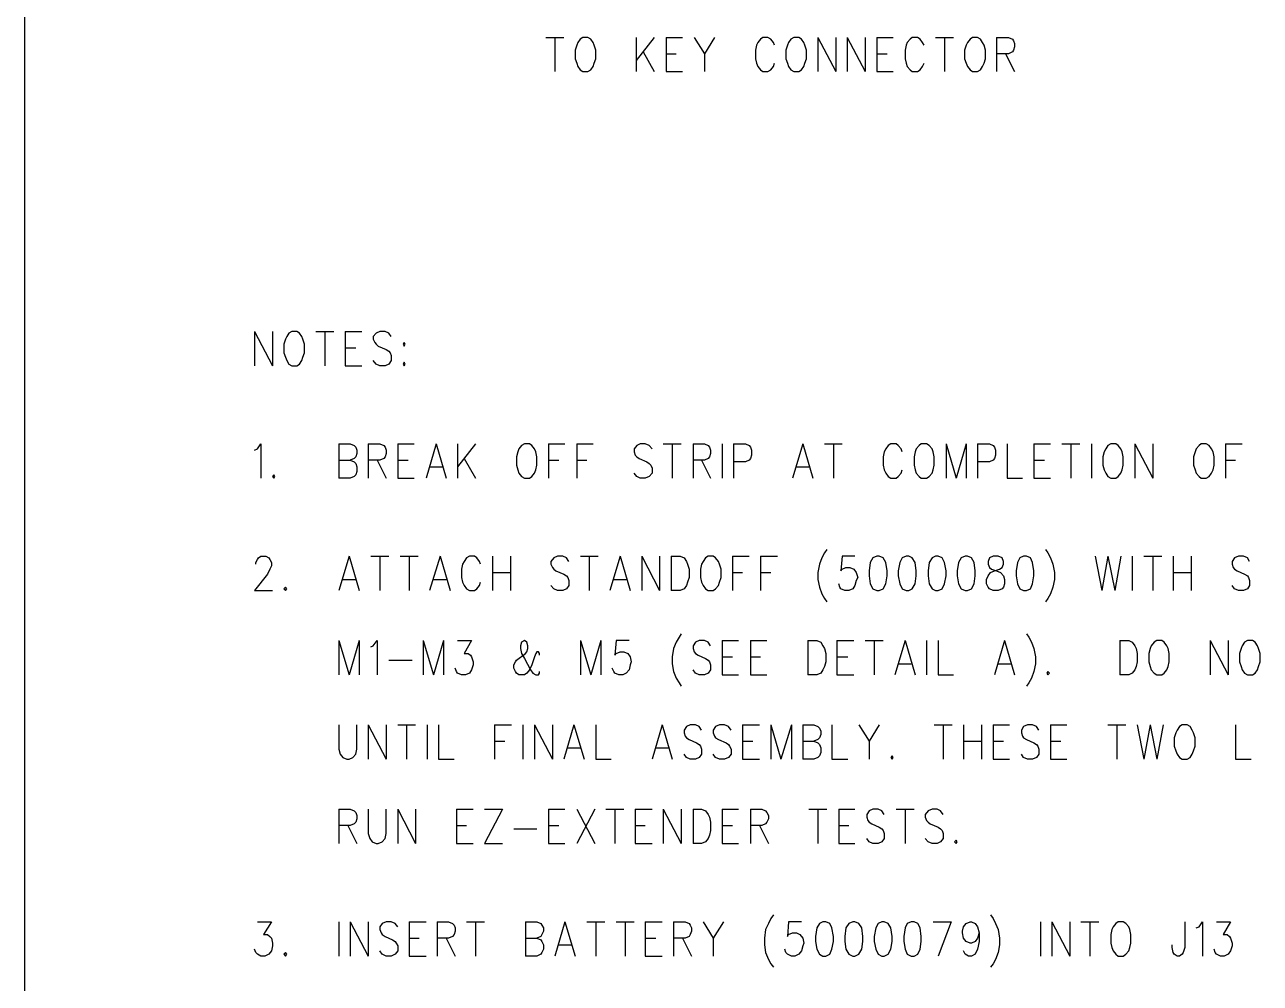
# Model space of a CAD drawing. Extents: x 11.9 to 28.1, y 10.8 to 21.2.
# Drawn here: x 11.892 to 14.09, y 12.646 to 14.351 of the extents above; entities that cross this region are included whole.
import ezdxf

# ---------------------------------------------------------------- set-up
doc = ezdxf.new("R2010")
doc.units = 0
doc.header["$MEASUREMENT"] = 0
doc.layers.add('LAYNR1', color=2, linetype='Continuous')

msp = doc.modelspace()

# ---------------------------------------------------------------- linework, layer by layer
at = {"layer": 'LAYNR1', "color": 7}
for points in [[(11.892, 10.799), (11.892, 21.199)], [(12.819, 14.328), (12.851, 14.328)], [(12.835, 14.328), (12.835, 14.267)], [(12.874, 14.314), (12.871, 14.305), (12.871, 14.29)], [(12.885, 14.328), (12.88, 14.325), (12.876, 14.319), (12.874, 14.314)], [(12.905, 14.314), (12.903, 14.319), (12.899, 14.325), (12.894, 14.328), (12.885, 14.328)], [(12.908, 14.29), (12.908, 14.305), (12.905, 14.314)], [(12.98, 14.328), (12.98, 14.267)], [(13.012, 14.328), (12.98, 14.287)], [(13.033, 14.328), (13.033, 14.267)], [(13.033, 14.328), (13.062, 14.328)], [(13.083, 14.328), (13.101, 14.299), (13.101, 14.267)], [(13.119, 14.328), (13.101, 14.299)], [(13.194, 14.314), (13.192, 14.305), (13.192, 14.29)], [(13.226, 14.314), (13.224, 14.319), (13.219, 14.325), (13.214, 14.328), (13.205, 14.328), (13.201, 14.325), (13.196, 14.319), (13.194, 14.314)], [(13.249, 14.314), (13.246, 14.305), (13.246, 14.29)], [(13.26, 14.328), (13.255, 14.325), (13.251, 14.319), (13.249, 14.314)], [(13.28, 14.314), (13.278, 14.319), (13.274, 14.325), (13.269, 14.328), (13.26, 14.328)], [(13.283, 14.29), (13.283, 14.305), (13.28, 14.314)], [(13.303, 14.328), (13.303, 14.267)], [(13.303, 14.328), (13.335, 14.267)], [(13.335, 14.328), (13.335, 14.267)], [(13.355, 14.328), (13.355, 14.267)], [(13.355, 14.328), (13.387, 14.267)], [(13.387, 14.328), (13.387, 14.267)], [(13.408, 14.328), (13.408, 14.267)], [(13.408, 14.328), (13.437, 14.328)], [(13.46, 14.314), (13.458, 14.305), (13.458, 14.29)], [(13.492, 14.314), (13.489, 14.319), (13.485, 14.325), (13.48, 14.328), (13.471, 14.328), (13.467, 14.325), (13.462, 14.319), (13.46, 14.314)], [(13.512, 14.328), (13.544, 14.328)], [(13.528, 14.328), (13.528, 14.267)], [(13.567, 14.314), (13.564, 14.305), (13.564, 14.29)], [(13.578, 14.328), (13.574, 14.325), (13.569, 14.319), (13.567, 14.314)], [(13.599, 14.314), (13.596, 14.319), (13.592, 14.325), (13.587, 14.328), (13.578, 14.328)], [(13.601, 14.29), (13.601, 14.305), (13.599, 14.314)], [(13.621, 14.328), (13.621, 14.267)], [(13.621, 14.328), (13.642, 14.328), (13.649, 14.325), (13.651, 14.322), (13.653, 14.317), (13.653, 14.311), (13.651, 14.305), (13.649, 14.302), (13.642, 14.299), (13.621, 14.299)], [(12.871, 14.29), (12.874, 14.282), (12.876, 14.276), (12.88, 14.27), (12.885, 14.267)], [(12.894, 14.267), (12.899, 14.27), (12.903, 14.276), (12.905, 14.282), (12.908, 14.29)], [(12.992, 14.302), (13.012, 14.267)], [(13.033, 14.299), (13.051, 14.299)], [(13.192, 14.29), (13.194, 14.282), (13.196, 14.276), (13.201, 14.27), (13.205, 14.267)], [(13.246, 14.29), (13.249, 14.282), (13.251, 14.276), (13.255, 14.27), (13.26, 14.267)], [(13.269, 14.267), (13.274, 14.27), (13.278, 14.276), (13.28, 14.282), (13.283, 14.29)], [(13.408, 14.299), (13.426, 14.299)], [(13.458, 14.29), (13.46, 14.282), (13.462, 14.276), (13.467, 14.27), (13.471, 14.267)], [(13.564, 14.29), (13.567, 14.282), (13.569, 14.276), (13.574, 14.27), (13.578, 14.267)], [(13.587, 14.267), (13.592, 14.27), (13.596, 14.276), (13.599, 14.282), (13.601, 14.29)], [(13.637, 14.299), (13.653, 14.267)], [(12.885, 14.267), (12.894, 14.267)], [(13.033, 14.267), (13.062, 14.267)], [(13.205, 14.267), (13.214, 14.267)], [(13.214, 14.267), (13.219, 14.27), (13.224, 14.276), (13.226, 14.282)], [(13.26, 14.267), (13.269, 14.267)], [(13.408, 14.267), (13.437, 14.267)], [(13.471, 14.267), (13.48, 14.267)], [(13.48, 14.267), (13.485, 14.27), (13.489, 14.276), (13.492, 14.282)], [(13.578, 14.267), (13.587, 14.267)], [(12.301, 13.805), (12.301, 13.744)], [(12.301, 13.805), (12.333, 13.744)], [(12.333, 13.805), (12.333, 13.744)], [(12.367, 13.805), (12.362, 13.802), (12.358, 13.796), (12.356, 13.791)], [(12.387, 13.791), (12.385, 13.796), (12.381, 13.802), (12.376, 13.805), (12.367, 13.805)], [(12.41, 13.805), (12.442, 13.805)], [(12.426, 13.805), (12.426, 13.744)], [(12.462, 13.805), (12.462, 13.744)], [(12.462, 13.805), (12.492, 13.805)], [(12.544, 13.796), (12.54, 13.802), (12.533, 13.805), (12.524, 13.805), (12.517, 13.802), (12.512, 13.796), (12.512, 13.791)], [(12.356, 13.791), (12.353, 13.782), (12.353, 13.767)], [(12.39, 13.767), (12.39, 13.782), (12.387, 13.791)], [(12.512, 13.791), (12.515, 13.785), (12.517, 13.782), (12.521, 13.779), (12.535, 13.773), (12.54, 13.77), (12.542, 13.767)], [(12.353, 13.767), (12.356, 13.759), (12.358, 13.753), (12.362, 13.747), (12.367, 13.744)], [(12.376, 13.744), (12.381, 13.747), (12.385, 13.753), (12.387, 13.759), (12.39, 13.767)], [(12.462, 13.776), (12.481, 13.776)], [(12.542, 13.767), (12.544, 13.762), (12.544, 13.753), (12.54, 13.747), (12.533, 13.744)], [(12.367, 13.744), (12.376, 13.744)], [(12.462, 13.744), (12.492, 13.744)], [(12.524, 13.744), (12.517, 13.747), (12.512, 13.753)], [(12.533, 13.744), (12.524, 13.744)], [(12.567, 13.75), (12.565, 13.747), (12.567, 13.744)], [(12.567, 13.744), (12.569, 13.747), (12.567, 13.75)], [(12.301, 13.594), (12.306, 13.596), (12.312, 13.605), (12.312, 13.544)], [(12.451, 13.605), (12.451, 13.544)], [(12.451, 13.605), (12.471, 13.605), (12.478, 13.602), (12.481, 13.599), (12.483, 13.594), (12.483, 13.588), (12.481, 13.582), (12.478, 13.579), (12.471, 13.576)], [(12.503, 13.605), (12.503, 13.544)], [(12.503, 13.605), (12.524, 13.605), (12.531, 13.602), (12.533, 13.599), (12.535, 13.594), (12.535, 13.588), (12.533, 13.582), (12.531, 13.579), (12.524, 13.576), (12.503, 13.576)], [(12.556, 13.605), (12.556, 13.544)], [(12.556, 13.605), (12.585, 13.605)], [(12.624, 13.605), (12.606, 13.544)], [(12.624, 13.605), (12.642, 13.544)], [(12.662, 13.605), (12.662, 13.544)], [(12.694, 13.605), (12.662, 13.564)], [(12.769, 13.591), (12.767, 13.582), (12.767, 13.567)], [(12.781, 13.605), (12.776, 13.602), (12.771, 13.596), (12.769, 13.591)], [(12.801, 13.591), (12.799, 13.596), (12.794, 13.602), (12.79, 13.605), (12.781, 13.605)], [(12.803, 13.567), (12.803, 13.582), (12.801, 13.591)], [(12.824, 13.605), (12.824, 13.544)], [(12.824, 13.605), (12.853, 13.605)], [(12.874, 13.605), (12.874, 13.544)], [(12.874, 13.605), (12.903, 13.605)], [(13.008, 13.596), (13.003, 13.602), (12.996, 13.605), (12.987, 13.605), (12.981, 13.602), (12.976, 13.596), (12.976, 13.591)], [(12.976, 13.591), (12.978, 13.585), (12.981, 13.582), (12.985, 13.579), (12.999, 13.573), (13.003, 13.57), (13.006, 13.567)], [(13.028, 13.605), (13.06, 13.605)], [(13.044, 13.605), (13.044, 13.544)], [(13.081, 13.605), (13.081, 13.544)], [(13.081, 13.605), (13.101, 13.605), (13.108, 13.602), (13.11, 13.599), (13.112, 13.594), (13.112, 13.588), (13.11, 13.582), (13.108, 13.579), (13.101, 13.576), (13.081, 13.576)], [(13.133, 13.605), (13.133, 13.544)], [(13.153, 13.605), (13.153, 13.544)], [(13.153, 13.605), (13.174, 13.605), (13.181, 13.602), (13.183, 13.599), (13.185, 13.594), (13.185, 13.585), (13.183, 13.579), (13.181, 13.576), (13.174, 13.573), (13.153, 13.573)], [(13.276, 13.605), (13.258, 13.544)], [(13.276, 13.605), (13.294, 13.544)], [(13.315, 13.605), (13.346, 13.605)], [(13.331, 13.605), (13.331, 13.544)], [(13.421, 13.591), (13.419, 13.582), (13.419, 13.567)], [(13.453, 13.591), (13.451, 13.596), (13.446, 13.602), (13.442, 13.605), (13.433, 13.605), (13.428, 13.602), (13.424, 13.596), (13.421, 13.591)], [(13.476, 13.591), (13.474, 13.582), (13.474, 13.567)], [(13.487, 13.605), (13.483, 13.602), (13.478, 13.596), (13.476, 13.591)], [(13.508, 13.591), (13.506, 13.596), (13.501, 13.602), (13.496, 13.605), (13.487, 13.605)], [(13.51, 13.567), (13.51, 13.582), (13.508, 13.591)], [(13.531, 13.605), (13.531, 13.544)], [(13.531, 13.605), (13.549, 13.544)], [(13.567, 13.605), (13.549, 13.544)], [(13.567, 13.605), (13.567, 13.544)], [(13.587, 13.605), (13.587, 13.544)], [(13.587, 13.605), (13.608, 13.605), (13.615, 13.602), (13.617, 13.599), (13.619, 13.594), (13.619, 13.585), (13.617, 13.579), (13.615, 13.576), (13.608, 13.573), (13.587, 13.573)], [(13.64, 13.605), (13.64, 13.544)], [(13.687, 13.605), (13.687, 13.544)], [(13.687, 13.605), (13.717, 13.605)], [(13.737, 13.605), (13.769, 13.605)], [(13.753, 13.605), (13.753, 13.544)], [(13.79, 13.605), (13.79, 13.544)], [(13.812, 13.591), (13.81, 13.582), (13.81, 13.567)], [(13.824, 13.605), (13.819, 13.602), (13.815, 13.596), (13.812, 13.591)], [(13.844, 13.591), (13.842, 13.596), (13.837, 13.602), (13.833, 13.605), (13.824, 13.605)], [(13.846, 13.567), (13.846, 13.582), (13.844, 13.591)], [(13.867, 13.605), (13.867, 13.544)], [(13.867, 13.605), (13.899, 13.544)], [(13.899, 13.605), (13.899, 13.544)], [(13.974, 13.591), (13.971, 13.582), (13.971, 13.567)], [(13.985, 13.605), (13.981, 13.602), (13.976, 13.596), (13.974, 13.591)], [(14.006, 13.591), (14.003, 13.596), (13.999, 13.602), (13.994, 13.605), (13.985, 13.605)], [(14.008, 13.567), (14.008, 13.582), (14.006, 13.591)], [(14.028, 13.605), (14.028, 13.544)], [(14.028, 13.605), (14.058, 13.605)], [(12.451, 13.576), (12.471, 13.576), (12.478, 13.573), (12.481, 13.57), (12.483, 13.564), (12.483, 13.556), (12.481, 13.55), (12.478, 13.547), (12.471, 13.544)], [(12.519, 13.576), (12.535, 13.544)], [(12.556, 13.576), (12.574, 13.576)], [(12.612, 13.564), (12.635, 13.564)], [(12.674, 13.579), (12.694, 13.544)], [(12.767, 13.567), (12.769, 13.559), (12.771, 13.553), (12.776, 13.547), (12.781, 13.544)], [(12.79, 13.544), (12.794, 13.547), (12.799, 13.553), (12.801, 13.559), (12.803, 13.567)], [(12.824, 13.576), (12.842, 13.576)], [(12.874, 13.576), (12.892, 13.576)], [(13.006, 13.567), (13.008, 13.562), (13.008, 13.553), (13.003, 13.547), (12.996, 13.544)], [(13.096, 13.576), (13.112, 13.544)], [(13.265, 13.564), (13.287, 13.564)], [(13.419, 13.567), (13.421, 13.559), (13.424, 13.553), (13.428, 13.547), (13.433, 13.544)], [(13.474, 13.567), (13.476, 13.559), (13.478, 13.553), (13.483, 13.547), (13.487, 13.544)], [(13.496, 13.544), (13.501, 13.547), (13.506, 13.553), (13.508, 13.559), (13.51, 13.567)], [(13.687, 13.576), (13.706, 13.576)], [(13.81, 13.567), (13.812, 13.559), (13.815, 13.553), (13.819, 13.547), (13.824, 13.544)], [(13.833, 13.544), (13.837, 13.547), (13.842, 13.553), (13.844, 13.559), (13.846, 13.567)], [(13.971, 13.567), (13.974, 13.559), (13.976, 13.553), (13.981, 13.547), (13.985, 13.544)], [(13.994, 13.544), (13.999, 13.547), (14.003, 13.553), (14.006, 13.559), (14.008, 13.567)], [(14.028, 13.576), (14.046, 13.576)], [(12.335, 13.55), (12.333, 13.547), (12.335, 13.544)], [(12.335, 13.544), (12.337, 13.547), (12.335, 13.55)], [(12.471, 13.544), (12.451, 13.544)], [(12.556, 13.544), (12.585, 13.544)], [(12.781, 13.544), (12.79, 13.544)], [(12.987, 13.544), (12.981, 13.547), (12.976, 13.553)], [(12.996, 13.544), (12.987, 13.544)], [(13.433, 13.544), (13.442, 13.544)], [(13.442, 13.544), (13.446, 13.547), (13.451, 13.553), (13.453, 13.559)], [(13.487, 13.544), (13.496, 13.544)], [(13.64, 13.544), (13.667, 13.544)], [(13.687, 13.544), (13.717, 13.544)], [(13.824, 13.544), (13.833, 13.544)], [(13.985, 13.544), (13.994, 13.544)], [(13.319, 13.417), (13.315, 13.411), (13.31, 13.402), (13.306, 13.391)], [(13.708, 13.417), (13.712, 13.411), (13.717, 13.402), (13.721, 13.391)], [(12.303, 13.391), (12.303, 13.394), (12.306, 13.399), (12.308, 13.402), (12.312, 13.405), (12.321, 13.405), (12.326, 13.402), (12.328, 13.399), (12.331, 13.394), (12.331, 13.388), (12.328, 13.382), (12.324, 13.373), (12.301, 13.344)], [(12.469, 13.405), (12.451, 13.344)], [(12.469, 13.405), (12.487, 13.344)], [(12.508, 13.405), (12.54, 13.405)], [(12.524, 13.405), (12.524, 13.344)], [(12.56, 13.405), (12.592, 13.405)], [(12.576, 13.405), (12.576, 13.344)], [(12.631, 13.405), (12.612, 13.344)], [(12.631, 13.405), (12.649, 13.344)], [(12.671, 13.391), (12.669, 13.382), (12.669, 13.367)], [(12.703, 13.391), (12.701, 13.396), (12.696, 13.402), (12.692, 13.405), (12.683, 13.405), (12.678, 13.402), (12.674, 13.396), (12.671, 13.391)], [(12.724, 13.405), (12.724, 13.344)], [(12.756, 13.405), (12.756, 13.344)], [(12.86, 13.396), (12.856, 13.402), (12.849, 13.405), (12.84, 13.405), (12.833, 13.402), (12.828, 13.396), (12.828, 13.391)], [(12.828, 13.391), (12.831, 13.385), (12.833, 13.382), (12.837, 13.379), (12.851, 13.373), (12.856, 13.37), (12.858, 13.367)], [(12.881, 13.405), (12.912, 13.405)], [(12.896, 13.405), (12.896, 13.344)], [(12.951, 13.405), (12.933, 13.344)], [(12.951, 13.405), (12.969, 13.344)], [(12.99, 13.405), (12.99, 13.344)], [(12.99, 13.405), (13.021, 13.344)], [(13.021, 13.405), (13.021, 13.344)], [(13.042, 13.405), (13.042, 13.344)], [(13.042, 13.405), (13.058, 13.405), (13.065, 13.402), (13.069, 13.396), (13.071, 13.391)], [(13.071, 13.391), (13.074, 13.382), (13.074, 13.367)], [(13.096, 13.391), (13.094, 13.382), (13.094, 13.367)], [(13.108, 13.405), (13.103, 13.402), (13.099, 13.396), (13.096, 13.391)], [(13.128, 13.391), (13.126, 13.396), (13.121, 13.402), (13.117, 13.405), (13.108, 13.405)], [(13.131, 13.367), (13.131, 13.382), (13.128, 13.391)], [(13.151, 13.405), (13.151, 13.344)], [(13.151, 13.405), (13.181, 13.405)], [(13.201, 13.405), (13.201, 13.344)], [(13.201, 13.405), (13.231, 13.405)], [(13.306, 13.391), (13.303, 13.376), (13.303, 13.364), (13.306, 13.35), (13.31, 13.338), (13.315, 13.33), (13.319, 13.324)], [(13.369, 13.405), (13.346, 13.405), (13.344, 13.379), (13.346, 13.382), (13.353, 13.385), (13.36, 13.385), (13.367, 13.382), (13.371, 13.376), (13.374, 13.367)], [(13.408, 13.405), (13.401, 13.402), (13.396, 13.394), (13.394, 13.379), (13.394, 13.37), (13.396, 13.356), (13.401, 13.347), (13.408, 13.344)], [(13.412, 13.344), (13.419, 13.347), (13.424, 13.356), (13.426, 13.37), (13.426, 13.379), (13.424, 13.394), (13.419, 13.402), (13.412, 13.405), (13.408, 13.405)], [(13.46, 13.405), (13.453, 13.402), (13.449, 13.394), (13.446, 13.379), (13.446, 13.37), (13.449, 13.356), (13.453, 13.347), (13.46, 13.344)], [(13.465, 13.344), (13.471, 13.347), (13.476, 13.356), (13.478, 13.37), (13.478, 13.379), (13.476, 13.394), (13.471, 13.402), (13.465, 13.405), (13.46, 13.405)], [(13.512, 13.405), (13.506, 13.402), (13.501, 13.394), (13.499, 13.379), (13.499, 13.37), (13.501, 13.356), (13.506, 13.347), (13.512, 13.344)], [(13.517, 13.344), (13.524, 13.347), (13.528, 13.356), (13.531, 13.37), (13.531, 13.379), (13.528, 13.394), (13.524, 13.402), (13.517, 13.405), (13.512, 13.405)], [(13.565, 13.405), (13.558, 13.402), (13.553, 13.394), (13.551, 13.379), (13.551, 13.37), (13.553, 13.356), (13.558, 13.347), (13.565, 13.344)], [(13.569, 13.344), (13.576, 13.347), (13.581, 13.356), (13.583, 13.37), (13.583, 13.379), (13.581, 13.394), (13.576, 13.402), (13.569, 13.405), (13.565, 13.405)], [(13.615, 13.344), (13.608, 13.347), (13.606, 13.35), (13.603, 13.356), (13.603, 13.364), (13.606, 13.37), (13.61, 13.376), (13.617, 13.379), (13.626, 13.382), (13.631, 13.385), (13.633, 13.391)], [(13.615, 13.405), (13.608, 13.402), (13.606, 13.396), (13.606, 13.391)], [(13.606, 13.391), (13.608, 13.385), (13.612, 13.382), (13.621, 13.379), (13.628, 13.376), (13.633, 13.37), (13.635, 13.364), (13.635, 13.356), (13.633, 13.35), (13.631, 13.347), (13.624, 13.344)], [(13.633, 13.391), (13.633, 13.396), (13.631, 13.402), (13.624, 13.405), (13.615, 13.405)], [(13.669, 13.405), (13.662, 13.402), (13.658, 13.394), (13.656, 13.379), (13.656, 13.37), (13.658, 13.356), (13.662, 13.347), (13.669, 13.344)], [(13.674, 13.344), (13.681, 13.347), (13.685, 13.356), (13.687, 13.37), (13.687, 13.379), (13.685, 13.394), (13.681, 13.402), (13.674, 13.405), (13.669, 13.405)], [(13.721, 13.391), (13.724, 13.376), (13.724, 13.364), (13.721, 13.35), (13.717, 13.338), (13.712, 13.33), (13.708, 13.324)], [(13.796, 13.405), (13.808, 13.344)], [(13.819, 13.405), (13.808, 13.344)], [(13.819, 13.405), (13.831, 13.344)], [(13.842, 13.405), (13.831, 13.344)], [(13.862, 13.405), (13.862, 13.344)], [(13.883, 13.405), (13.915, 13.405)], [(13.899, 13.405), (13.899, 13.344)], [(13.935, 13.405), (13.935, 13.344)], [(13.967, 13.405), (13.967, 13.344)], [(14.071, 13.396), (14.067, 13.402), (14.06, 13.405), (14.051, 13.405), (14.044, 13.402), (14.04, 13.396), (14.04, 13.391)], [(14.04, 13.391), (14.042, 13.385), (14.044, 13.382), (14.049, 13.379), (14.062, 13.373), (14.067, 13.37), (14.069, 13.367)], [(12.458, 13.364), (12.481, 13.364)], [(12.619, 13.364), (12.642, 13.364)], [(12.669, 13.367), (12.671, 13.359), (12.674, 13.353), (12.678, 13.347), (12.683, 13.344)], [(12.724, 13.376), (12.756, 13.376)], [(12.858, 13.367), (12.86, 13.362), (12.86, 13.353), (12.856, 13.347), (12.849, 13.344)], [(12.94, 13.364), (12.962, 13.364)], [(13.074, 13.367), (13.071, 13.359), (13.069, 13.353), (13.065, 13.347), (13.058, 13.344)], [(13.094, 13.367), (13.096, 13.359), (13.099, 13.353), (13.103, 13.347), (13.108, 13.344)], [(13.117, 13.344), (13.121, 13.347), (13.126, 13.353), (13.128, 13.359), (13.131, 13.367)], [(13.151, 13.376), (13.169, 13.376)], [(13.201, 13.376), (13.219, 13.376)], [(13.374, 13.367), (13.371, 13.362), (13.369, 13.353), (13.365, 13.347), (13.358, 13.344)], [(13.935, 13.376), (13.967, 13.376)], [(14.069, 13.367), (14.071, 13.362), (14.071, 13.353), (14.067, 13.347), (14.06, 13.344)], [(12.301, 13.344), (12.333, 13.344)], [(12.356, 13.35), (12.353, 13.347), (12.356, 13.344)], [(12.356, 13.344), (12.358, 13.347), (12.356, 13.35)], [(12.683, 13.344), (12.692, 13.344)], [(12.692, 13.344), (12.696, 13.347), (12.701, 13.353), (12.703, 13.359)], [(12.84, 13.344), (12.833, 13.347), (12.828, 13.353)], [(12.849, 13.344), (12.84, 13.344)], [(13.058, 13.344), (13.042, 13.344)], [(13.108, 13.344), (13.117, 13.344)], [(13.351, 13.344), (13.344, 13.347), (13.342, 13.35), (13.34, 13.356)], [(13.358, 13.344), (13.351, 13.344)], [(13.408, 13.344), (13.412, 13.344)], [(13.46, 13.344), (13.465, 13.344)], [(13.512, 13.344), (13.517, 13.344)], [(13.565, 13.344), (13.569, 13.344)], [(13.624, 13.344), (13.615, 13.344)], [(13.669, 13.344), (13.674, 13.344)], [(14.051, 13.344), (14.044, 13.347), (14.04, 13.353)], [(14.06, 13.344), (14.051, 13.344)], [(12.451, 13.255), (12.451, 13.194)], [(12.451, 13.255), (12.469, 13.194)], [(12.487, 13.255), (12.469, 13.194)], [(12.487, 13.255), (12.487, 13.194)], [(12.508, 13.244), (12.512, 13.246), (12.519, 13.255), (12.519, 13.194)], [(12.601, 13.255), (12.601, 13.194)], [(12.601, 13.255), (12.619, 13.194)], [(12.637, 13.255), (12.619, 13.194)], [(12.637, 13.255), (12.637, 13.194)], [(12.662, 13.255), (12.687, 13.255), (12.674, 13.232), (12.681, 13.232), (12.685, 13.229), (12.687, 13.226), (12.69, 13.217)], [(12.787, 13.241), (12.787, 13.246), (12.785, 13.252), (12.781, 13.255), (12.776, 13.252), (12.774, 13.246), (12.774, 13.241)], [(12.881, 13.255), (12.881, 13.194)], [(12.881, 13.255), (12.899, 13.194)], [(12.917, 13.255), (12.899, 13.194)], [(12.917, 13.255), (12.917, 13.194)], [(12.967, 13.255), (12.944, 13.255), (12.942, 13.229), (12.944, 13.232), (12.951, 13.235), (12.958, 13.235), (12.965, 13.232), (12.969, 13.226), (12.971, 13.217)], [(13.06, 13.267), (13.056, 13.261), (13.051, 13.252), (13.046, 13.241)], [(13.112, 13.246), (13.108, 13.252), (13.101, 13.255), (13.092, 13.255), (13.085, 13.252), (13.081, 13.246), (13.081, 13.241)], [(13.133, 13.255), (13.133, 13.194)], [(13.133, 13.255), (13.162, 13.255)], [(13.183, 13.255), (13.183, 13.194)], [(13.183, 13.255), (13.212, 13.255)], [(13.285, 13.255), (13.285, 13.194)], [(13.285, 13.255), (13.301, 13.255), (13.308, 13.252), (13.312, 13.246), (13.315, 13.241)], [(13.337, 13.255), (13.337, 13.194)], [(13.337, 13.255), (13.367, 13.255)], [(13.387, 13.255), (13.419, 13.255)], [(13.403, 13.255), (13.403, 13.194)], [(13.458, 13.255), (13.44, 13.194)], [(13.458, 13.255), (13.476, 13.194)], [(13.496, 13.255), (13.496, 13.194)], [(13.517, 13.255), (13.517, 13.194)], [(13.635, 13.255), (13.617, 13.194)], [(13.635, 13.255), (13.653, 13.194)], [(13.674, 13.267), (13.678, 13.261), (13.683, 13.252), (13.687, 13.241)], [(13.84, 13.255), (13.84, 13.194)], [(13.84, 13.255), (13.856, 13.255), (13.862, 13.252), (13.867, 13.246), (13.869, 13.241)], [(13.906, 13.255), (13.901, 13.252), (13.896, 13.246), (13.894, 13.241)], [(13.926, 13.241), (13.924, 13.246), (13.919, 13.252), (13.915, 13.255), (13.906, 13.255)], [(14.001, 13.255), (14.001, 13.194)], [(14.001, 13.255), (14.033, 13.194)], [(14.033, 13.255), (14.033, 13.194)], [(14.067, 13.255), (14.062, 13.252), (14.058, 13.246), (14.056, 13.241)], [(14.087, 13.241), (14.085, 13.246), (14.081, 13.252), (14.076, 13.255), (14.067, 13.255)], [(12.765, 13.217), (12.767, 13.22), (12.783, 13.232), (12.785, 13.235), (12.787, 13.241)], [(12.774, 13.241), (12.776, 13.232), (12.781, 13.223), (12.792, 13.203), (12.796, 13.197), (12.801, 13.194)], [(12.808, 13.229), (12.808, 13.232), (12.806, 13.235), (12.803, 13.235), (12.801, 13.232), (12.799, 13.226), (12.794, 13.212), (12.79, 13.203), (12.785, 13.197), (12.781, 13.194)], [(13.046, 13.241), (13.044, 13.226), (13.044, 13.214), (13.046, 13.2), (13.051, 13.188), (13.056, 13.18), (13.06, 13.174)], [(13.081, 13.241), (13.083, 13.235), (13.085, 13.232), (13.09, 13.229), (13.103, 13.223), (13.108, 13.22), (13.11, 13.217)], [(13.315, 13.241), (13.317, 13.232), (13.317, 13.217)], [(13.687, 13.241), (13.69, 13.226), (13.69, 13.214), (13.687, 13.2), (13.683, 13.188), (13.678, 13.18), (13.674, 13.174)], [(13.869, 13.241), (13.871, 13.232), (13.871, 13.217)], [(13.894, 13.241), (13.892, 13.232), (13.892, 13.217)], [(13.928, 13.217), (13.928, 13.232), (13.926, 13.241)], [(14.056, 13.241), (14.053, 13.232), (14.053, 13.217)], [(14.09, 13.217), (14.09, 13.232), (14.087, 13.241)], [(12.54, 13.22), (12.581, 13.22)], [(12.69, 13.217), (12.69, 13.212), (12.687, 13.203), (12.683, 13.197), (12.676, 13.194)], [(12.771, 13.194), (12.767, 13.197), (12.765, 13.2), (12.762, 13.206), (12.762, 13.212), (12.765, 13.217)], [(12.971, 13.217), (12.969, 13.212), (12.967, 13.203), (12.962, 13.197), (12.956, 13.194)], [(13.11, 13.217), (13.112, 13.212), (13.112, 13.203), (13.108, 13.197), (13.101, 13.194)], [(13.133, 13.226), (13.151, 13.226)], [(13.183, 13.226), (13.201, 13.226)], [(13.317, 13.217), (13.315, 13.209), (13.312, 13.203), (13.308, 13.197), (13.301, 13.194)], [(13.337, 13.226), (13.356, 13.226)], [(13.446, 13.214), (13.469, 13.214)], [(13.624, 13.214), (13.646, 13.214)], [(13.871, 13.217), (13.869, 13.209), (13.867, 13.203), (13.862, 13.197), (13.856, 13.194)], [(13.892, 13.217), (13.894, 13.209), (13.896, 13.203), (13.901, 13.197), (13.906, 13.194)], [(13.915, 13.194), (13.919, 13.197), (13.924, 13.203), (13.926, 13.209), (13.928, 13.217)], [(14.053, 13.217), (14.056, 13.209), (14.058, 13.203), (14.062, 13.197), (14.067, 13.194)], [(14.076, 13.194), (14.081, 13.197), (14.085, 13.203), (14.087, 13.209), (14.09, 13.217)], [(12.669, 13.194), (12.662, 13.197), (12.66, 13.2), (12.658, 13.206)], [(12.676, 13.194), (12.669, 13.194)], [(12.781, 13.194), (12.771, 13.194)], [(12.801, 13.194), (12.806, 13.194)], [(12.806, 13.194), (12.808, 13.197), (12.808, 13.2)], [(12.949, 13.194), (12.942, 13.197), (12.94, 13.2), (12.937, 13.206)], [(12.956, 13.194), (12.949, 13.194)], [(13.092, 13.194), (13.085, 13.197), (13.081, 13.203)], [(13.101, 13.194), (13.092, 13.194)], [(13.133, 13.194), (13.162, 13.194)], [(13.183, 13.194), (13.212, 13.194)], [(13.301, 13.194), (13.285, 13.194)], [(13.337, 13.194), (13.367, 13.194)], [(13.517, 13.194), (13.544, 13.194)], [(13.712, 13.2), (13.71, 13.197), (13.712, 13.194)], [(13.712, 13.194), (13.715, 13.197), (13.712, 13.2)], [(13.856, 13.194), (13.84, 13.194)], [(13.906, 13.194), (13.915, 13.194)], [(14.067, 13.194), (14.076, 13.194)], [(12.451, 13.105), (12.451, 13.062), (12.453, 13.053), (12.458, 13.047), (12.465, 13.044)], [(12.469, 13.044), (12.476, 13.047), (12.481, 13.053), (12.483, 13.062), (12.483, 13.105)], [(12.503, 13.105), (12.503, 13.044)], [(12.503, 13.105), (12.535, 13.044)], [(12.535, 13.105), (12.535, 13.044)], [(12.556, 13.105), (12.587, 13.105)], [(12.571, 13.105), (12.571, 13.044)], [(12.608, 13.105), (12.608, 13.044)], [(12.628, 13.105), (12.628, 13.044)], [(12.728, 13.105), (12.728, 13.044)], [(12.728, 13.105), (12.758, 13.105)], [(12.778, 13.105), (12.778, 13.044)], [(12.799, 13.105), (12.799, 13.044)], [(12.799, 13.105), (12.831, 13.044)], [(12.831, 13.105), (12.831, 13.044)], [(12.869, 13.105), (12.851, 13.044)], [(12.869, 13.105), (12.887, 13.044)], [(12.908, 13.105), (12.908, 13.044)], [(13.026, 13.105), (13.008, 13.044)], [(13.026, 13.105), (13.044, 13.044)], [(13.096, 13.096), (13.092, 13.102), (13.085, 13.105), (13.076, 13.105), (13.069, 13.102), (13.065, 13.096), (13.065, 13.091)], [(13.149, 13.096), (13.144, 13.102), (13.137, 13.105), (13.128, 13.105), (13.121, 13.102), (13.117, 13.096), (13.117, 13.091)], [(13.169, 13.105), (13.169, 13.044)], [(13.169, 13.105), (13.199, 13.105)], [(13.219, 13.105), (13.219, 13.044)], [(13.219, 13.105), (13.237, 13.044)], [(13.256, 13.105), (13.237, 13.044)], [(13.256, 13.105), (13.256, 13.044)], [(13.276, 13.105), (13.276, 13.044)], [(13.276, 13.105), (13.296, 13.105), (13.303, 13.102), (13.306, 13.099), (13.308, 13.094), (13.308, 13.088), (13.306, 13.082), (13.303, 13.079), (13.296, 13.076)], [(13.328, 13.105), (13.328, 13.044)], [(13.376, 13.105), (13.394, 13.076), (13.394, 13.044)], [(13.412, 13.105), (13.394, 13.076)], [(13.51, 13.105), (13.542, 13.105)], [(13.526, 13.105), (13.526, 13.044)], [(13.562, 13.105), (13.562, 13.044)], [(13.594, 13.105), (13.594, 13.044)], [(13.615, 13.105), (13.615, 13.044)], [(13.615, 13.105), (13.644, 13.105)], [(13.696, 13.096), (13.692, 13.102), (13.685, 13.105), (13.676, 13.105), (13.669, 13.102), (13.665, 13.096), (13.665, 13.091)], [(13.717, 13.105), (13.717, 13.044)], [(13.717, 13.105), (13.746, 13.105)], [(13.819, 13.105), (13.851, 13.105)], [(13.835, 13.105), (13.835, 13.044)], [(13.871, 13.105), (13.883, 13.044)], [(13.894, 13.105), (13.883, 13.044)], [(13.894, 13.105), (13.906, 13.044)], [(13.917, 13.105), (13.906, 13.044)], [(13.951, 13.105), (13.946, 13.102), (13.942, 13.096), (13.94, 13.091)], [(13.971, 13.091), (13.969, 13.096), (13.965, 13.102), (13.96, 13.105), (13.951, 13.105)], [(14.046, 13.105), (14.046, 13.044)], [(13.065, 13.091), (13.067, 13.085), (13.069, 13.082), (13.074, 13.079), (13.087, 13.073), (13.092, 13.07), (13.094, 13.067)], [(13.117, 13.091), (13.119, 13.085), (13.121, 13.082), (13.126, 13.079), (13.14, 13.073), (13.144, 13.07), (13.146, 13.067)], [(13.665, 13.091), (13.667, 13.085), (13.669, 13.082), (13.674, 13.079), (13.687, 13.073), (13.692, 13.07), (13.694, 13.067)], [(13.94, 13.091), (13.937, 13.082), (13.937, 13.067)], [(13.974, 13.067), (13.974, 13.082), (13.971, 13.091)], [(12.728, 13.076), (12.746, 13.076)], [(12.858, 13.064), (12.881, 13.064)], [(13.015, 13.064), (13.037, 13.064)], [(13.094, 13.067), (13.096, 13.062), (13.096, 13.053), (13.092, 13.047), (13.085, 13.044)], [(13.146, 13.067), (13.149, 13.062), (13.149, 13.053), (13.144, 13.047), (13.137, 13.044)], [(13.169, 13.076), (13.187, 13.076)], [(13.276, 13.076), (13.296, 13.076), (13.303, 13.073), (13.306, 13.07), (13.308, 13.064), (13.308, 13.056), (13.306, 13.05), (13.303, 13.047), (13.296, 13.044)], [(13.562, 13.076), (13.594, 13.076)], [(13.615, 13.076), (13.633, 13.076)], [(13.694, 13.067), (13.696, 13.062), (13.696, 13.053), (13.692, 13.047), (13.685, 13.044)], [(13.717, 13.076), (13.735, 13.076)], [(13.937, 13.067), (13.94, 13.059), (13.942, 13.053), (13.946, 13.047), (13.951, 13.044)], [(13.96, 13.044), (13.965, 13.047), (13.969, 13.053), (13.971, 13.059), (13.974, 13.067)], [(12.465, 13.044), (12.469, 13.044)], [(12.628, 13.044), (12.656, 13.044)], [(12.908, 13.044), (12.935, 13.044)], [(13.076, 13.044), (13.069, 13.047), (13.065, 13.053)], [(13.085, 13.044), (13.076, 13.044)], [(13.128, 13.044), (13.121, 13.047), (13.117, 13.053)], [(13.137, 13.044), (13.128, 13.044)], [(13.169, 13.044), (13.199, 13.044)], [(13.296, 13.044), (13.276, 13.044)], [(13.328, 13.044), (13.356, 13.044)], [(13.435, 13.05), (13.433, 13.047), (13.435, 13.044)], [(13.435, 13.044), (13.437, 13.047), (13.435, 13.05)], [(13.615, 13.044), (13.644, 13.044)], [(13.676, 13.044), (13.669, 13.047), (13.665, 13.053)], [(13.685, 13.044), (13.676, 13.044)], [(13.717, 13.044), (13.746, 13.044)], [(13.951, 13.044), (13.96, 13.044)], [(14.046, 13.044), (14.074, 13.044)], [(12.451, 12.955), (12.451, 12.894)], [(12.451, 12.955), (12.471, 12.955), (12.478, 12.952), (12.481, 12.949), (12.483, 12.944), (12.483, 12.938), (12.481, 12.932), (12.478, 12.929), (12.471, 12.926), (12.451, 12.926)], [(12.503, 12.955), (12.503, 12.912), (12.506, 12.903), (12.51, 12.897), (12.517, 12.894)], [(12.521, 12.894), (12.528, 12.897), (12.533, 12.903), (12.535, 12.912), (12.535, 12.955)], [(12.556, 12.955), (12.556, 12.894)], [(12.556, 12.955), (12.587, 12.894)], [(12.587, 12.955), (12.587, 12.894)], [(12.66, 12.955), (12.66, 12.894)], [(12.66, 12.955), (12.69, 12.955)], [(12.742, 12.955), (12.71, 12.894)], [(12.71, 12.955), (12.742, 12.955)], [(12.824, 12.955), (12.824, 12.894)], [(12.824, 12.955), (12.853, 12.955)], [(12.874, 12.955), (12.906, 12.894)], [(12.906, 12.955), (12.874, 12.894)], [(12.926, 12.955), (12.958, 12.955)], [(12.942, 12.955), (12.942, 12.894)], [(12.978, 12.955), (12.978, 12.894)], [(12.978, 12.955), (13.008, 12.955)], [(13.028, 12.955), (13.028, 12.894)], [(13.028, 12.955), (13.06, 12.894)], [(13.06, 12.955), (13.06, 12.894)], [(13.081, 12.955), (13.081, 12.894)], [(13.081, 12.955), (13.096, 12.955), (13.103, 12.952), (13.108, 12.946), (13.11, 12.941)], [(13.133, 12.955), (13.133, 12.894)], [(13.133, 12.955), (13.162, 12.955)], [(13.183, 12.955), (13.183, 12.894)], [(13.183, 12.955), (13.203, 12.955), (13.21, 12.952), (13.212, 12.949), (13.215, 12.944), (13.215, 12.938), (13.212, 12.932), (13.21, 12.929), (13.203, 12.926), (13.183, 12.926)], [(13.287, 12.955), (13.319, 12.955)], [(13.303, 12.955), (13.303, 12.894)], [(13.34, 12.955), (13.34, 12.894)], [(13.34, 12.955), (13.369, 12.955)], [(13.421, 12.946), (13.417, 12.952), (13.41, 12.955), (13.401, 12.955), (13.394, 12.952), (13.39, 12.946), (13.39, 12.941)], [(13.442, 12.955), (13.474, 12.955)], [(13.458, 12.955), (13.458, 12.894)], [(13.526, 12.946), (13.521, 12.952), (13.515, 12.955), (13.506, 12.955), (13.499, 12.952), (13.494, 12.946), (13.494, 12.941)], [(12.467, 12.926), (12.483, 12.894)], [(12.66, 12.926), (12.678, 12.926)], [(12.824, 12.926), (12.842, 12.926)], [(12.978, 12.926), (12.996, 12.926)], [(13.11, 12.941), (13.112, 12.932), (13.112, 12.917)], [(13.133, 12.926), (13.151, 12.926)], [(13.199, 12.926), (13.215, 12.894)], [(13.34, 12.926), (13.358, 12.926)], [(13.39, 12.941), (13.392, 12.935), (13.394, 12.932), (13.399, 12.929), (13.412, 12.923), (13.417, 12.92), (13.419, 12.917)], [(13.494, 12.941), (13.496, 12.935), (13.499, 12.932), (13.503, 12.929), (13.517, 12.923), (13.521, 12.92), (13.524, 12.917)], [(12.762, 12.92), (12.803, 12.92)], [(13.112, 12.917), (13.11, 12.909), (13.108, 12.903), (13.103, 12.897), (13.096, 12.894)], [(13.401, 12.894), (13.394, 12.897), (13.39, 12.903)], [(13.419, 12.917), (13.421, 12.912), (13.421, 12.903), (13.417, 12.897), (13.41, 12.894)], [(13.506, 12.894), (13.499, 12.897), (13.494, 12.903)], [(13.524, 12.917), (13.526, 12.912), (13.526, 12.903), (13.521, 12.897), (13.515, 12.894)], [(12.517, 12.894), (12.521, 12.894)], [(12.66, 12.894), (12.69, 12.894)], [(12.71, 12.894), (12.742, 12.894)], [(12.824, 12.894), (12.853, 12.894)], [(12.978, 12.894), (13.008, 12.894)], [(13.096, 12.894), (13.081, 12.894)], [(13.133, 12.894), (13.162, 12.894)], [(13.34, 12.894), (13.369, 12.894)], [(13.41, 12.894), (13.401, 12.894)], [(13.515, 12.894), (13.506, 12.894)], [(13.549, 12.9), (13.546, 12.897), (13.549, 12.894)], [(13.549, 12.894), (13.551, 12.897), (13.549, 12.9)], [(12.306, 12.755), (12.331, 12.755), (12.317, 12.732), (12.324, 12.732), (12.328, 12.729), (12.331, 12.726), (12.333, 12.717)], [(12.451, 12.755), (12.451, 12.694)], [(12.471, 12.755), (12.471, 12.694)], [(12.471, 12.755), (12.503, 12.694)], [(12.503, 12.755), (12.503, 12.694)], [(12.556, 12.746), (12.551, 12.752), (12.544, 12.755), (12.535, 12.755), (12.528, 12.752), (12.524, 12.746), (12.524, 12.741)], [(12.576, 12.755), (12.576, 12.694)], [(12.576, 12.755), (12.606, 12.755)], [(12.626, 12.755), (12.626, 12.694)], [(12.626, 12.755), (12.646, 12.755), (12.653, 12.752), (12.656, 12.749), (12.658, 12.744), (12.658, 12.738), (12.656, 12.732), (12.653, 12.729), (12.646, 12.726), (12.626, 12.726)], [(12.678, 12.755), (12.71, 12.755)], [(12.694, 12.755), (12.694, 12.694)], [(12.783, 12.755), (12.783, 12.694)], [(12.783, 12.755), (12.803, 12.755), (12.81, 12.752), (12.812, 12.749), (12.815, 12.744), (12.815, 12.738), (12.812, 12.732), (12.81, 12.729), (12.803, 12.726)], [(12.853, 12.755), (12.835, 12.694)], [(12.853, 12.755), (12.871, 12.694)], [(12.892, 12.755), (12.924, 12.755)], [(12.908, 12.755), (12.908, 12.694)], [(12.944, 12.755), (12.976, 12.755)], [(12.96, 12.755), (12.96, 12.694)], [(12.996, 12.755), (12.996, 12.694)], [(12.996, 12.755), (13.026, 12.755)], [(13.046, 12.755), (13.046, 12.694)], [(13.046, 12.755), (13.067, 12.755), (13.074, 12.752), (13.076, 12.749), (13.078, 12.744), (13.078, 12.738), (13.076, 12.732), (13.074, 12.729), (13.067, 12.726), (13.046, 12.726)], [(13.099, 12.755), (13.117, 12.726), (13.117, 12.694)], [(13.135, 12.755), (13.117, 12.726)], [(13.224, 12.767), (13.219, 12.761), (13.215, 12.752), (13.21, 12.741)], [(13.274, 12.755), (13.251, 12.755), (13.249, 12.729), (13.251, 12.732), (13.258, 12.735), (13.265, 12.735), (13.271, 12.732), (13.276, 12.726), (13.278, 12.717)], [(13.312, 12.755), (13.306, 12.752), (13.301, 12.744), (13.299, 12.729), (13.299, 12.72), (13.301, 12.706), (13.306, 12.697), (13.312, 12.694)], [(13.317, 12.694), (13.324, 12.697), (13.328, 12.706), (13.331, 12.72), (13.331, 12.729), (13.328, 12.744), (13.324, 12.752), (13.317, 12.755), (13.312, 12.755)], [(13.365, 12.755), (13.358, 12.752), (13.353, 12.744), (13.351, 12.729), (13.351, 12.72), (13.353, 12.706), (13.358, 12.697), (13.365, 12.694)], [(13.369, 12.694), (13.376, 12.697), (13.381, 12.706), (13.383, 12.72), (13.383, 12.729), (13.381, 12.744), (13.376, 12.752), (13.369, 12.755), (13.365, 12.755)], [(13.417, 12.755), (13.41, 12.752), (13.406, 12.744), (13.403, 12.729), (13.403, 12.72), (13.406, 12.706), (13.41, 12.697), (13.417, 12.694)], [(13.421, 12.694), (13.428, 12.697), (13.433, 12.706), (13.435, 12.72), (13.435, 12.729), (13.433, 12.744), (13.428, 12.752), (13.421, 12.755), (13.417, 12.755)], [(13.469, 12.755), (13.462, 12.752), (13.458, 12.744), (13.456, 12.729), (13.456, 12.72), (13.458, 12.706), (13.462, 12.697), (13.469, 12.694)], [(13.474, 12.694), (13.481, 12.697), (13.485, 12.706), (13.487, 12.72), (13.487, 12.729), (13.485, 12.744), (13.481, 12.752), (13.474, 12.755), (13.469, 12.755)], [(13.508, 12.755), (13.54, 12.755)], [(13.54, 12.755), (13.517, 12.694)], [(13.574, 12.717), (13.567, 12.72), (13.562, 12.726), (13.56, 12.735), (13.56, 12.738), (13.562, 12.746), (13.567, 12.752), (13.574, 12.755), (13.576, 12.755), (13.583, 12.752), (13.587, 12.746), (13.59, 12.735), (13.59, 12.72), (13.587, 12.706), (13.583, 12.697), (13.576, 12.694)], [(13.61, 12.767), (13.615, 12.761), (13.619, 12.752), (13.624, 12.741)], [(13.699, 12.755), (13.699, 12.694)], [(13.719, 12.755), (13.719, 12.694)], [(13.719, 12.755), (13.751, 12.694)], [(13.751, 12.755), (13.751, 12.694)], [(13.771, 12.755), (13.803, 12.755)], [(13.787, 12.755), (13.787, 12.694)], [(13.837, 12.755), (13.833, 12.752), (13.828, 12.746), (13.826, 12.741)], [(13.858, 12.741), (13.856, 12.746), (13.851, 12.752), (13.846, 12.755), (13.837, 12.755)], [(13.956, 12.755), (13.956, 12.709), (13.953, 12.7), (13.951, 12.697), (13.946, 12.694)], [(13.976, 12.744), (13.981, 12.746), (13.987, 12.755), (13.987, 12.694)], [(14.012, 12.755), (14.037, 12.755), (14.024, 12.732), (14.031, 12.732), (14.035, 12.729), (14.037, 12.726), (14.04, 12.717)], [(12.524, 12.741), (12.526, 12.735), (12.528, 12.732), (12.533, 12.729), (12.546, 12.723), (12.551, 12.72), (12.553, 12.717)], [(13.21, 12.741), (13.208, 12.726), (13.208, 12.714), (13.21, 12.7), (13.215, 12.688), (13.219, 12.68), (13.224, 12.674)], [(13.59, 12.735), (13.587, 12.726), (13.583, 12.72), (13.576, 12.717)], [(13.624, 12.741), (13.626, 12.726), (13.626, 12.714), (13.624, 12.7), (13.619, 12.688), (13.615, 12.68), (13.61, 12.674)], [(13.826, 12.741), (13.824, 12.732), (13.824, 12.717)], [(13.86, 12.717), (13.86, 12.732), (13.858, 12.741)], [(12.312, 12.694), (12.306, 12.697), (12.303, 12.7), (12.301, 12.706)], [(12.333, 12.717), (12.333, 12.712), (12.331, 12.703), (12.326, 12.697), (12.319, 12.694)], [(12.553, 12.717), (12.556, 12.712), (12.556, 12.703), (12.551, 12.697), (12.544, 12.694)], [(12.576, 12.726), (12.594, 12.726)], [(12.642, 12.726), (12.658, 12.694)], [(12.783, 12.726), (12.803, 12.726), (12.81, 12.723), (12.812, 12.72), (12.815, 12.714), (12.815, 12.706), (12.812, 12.7), (12.81, 12.697), (12.803, 12.694)], [(12.842, 12.714), (12.865, 12.714)], [(12.996, 12.726), (13.015, 12.726)], [(13.062, 12.726), (13.078, 12.694)], [(13.256, 12.694), (13.249, 12.697), (13.246, 12.7), (13.244, 12.706)], [(13.278, 12.717), (13.276, 12.712), (13.274, 12.703), (13.269, 12.697), (13.262, 12.694)], [(13.576, 12.717), (13.574, 12.717)], [(13.824, 12.717), (13.826, 12.709), (13.828, 12.703), (13.833, 12.697), (13.837, 12.694)], [(13.846, 12.694), (13.851, 12.697), (13.856, 12.703), (13.858, 12.709), (13.86, 12.717)], [(13.942, 12.694), (13.937, 12.697), (13.935, 12.7), (13.933, 12.709), (13.933, 12.714)], [(14.019, 12.694), (14.012, 12.697), (14.01, 12.7), (14.008, 12.706)], [(14.04, 12.717), (14.04, 12.712), (14.037, 12.703), (14.033, 12.697), (14.026, 12.694)], [(12.319, 12.694), (12.312, 12.694)], [(12.356, 12.7), (12.353, 12.697), (12.356, 12.694)], [(12.356, 12.694), (12.358, 12.697), (12.356, 12.7)], [(12.535, 12.694), (12.528, 12.697), (12.524, 12.703)], [(12.544, 12.694), (12.535, 12.694)], [(12.576, 12.694), (12.606, 12.694)], [(12.803, 12.694), (12.783, 12.694)], [(12.996, 12.694), (13.026, 12.694)], [(13.262, 12.694), (13.256, 12.694)], [(13.312, 12.694), (13.317, 12.694)], [(13.365, 12.694), (13.369, 12.694)], [(13.417, 12.694), (13.421, 12.694)], [(13.469, 12.694), (13.474, 12.694)], [(13.571, 12.694), (13.565, 12.697), (13.562, 12.703)], [(13.576, 12.694), (13.571, 12.694)], [(13.837, 12.694), (13.846, 12.694)], [(13.946, 12.694), (13.942, 12.694)], [(14.026, 12.694), (14.019, 12.694)]]:
    msp.add_lwpolyline(points, dxfattribs=at)
msp.add_lwpolyline([(12.567, 13.785), (12.565, 13.782), (12.567, 13.779), (12.569, 13.782), (12.567, 13.785)], close=True, dxfattribs=at)

doc.saveas('drawing.dxf')
